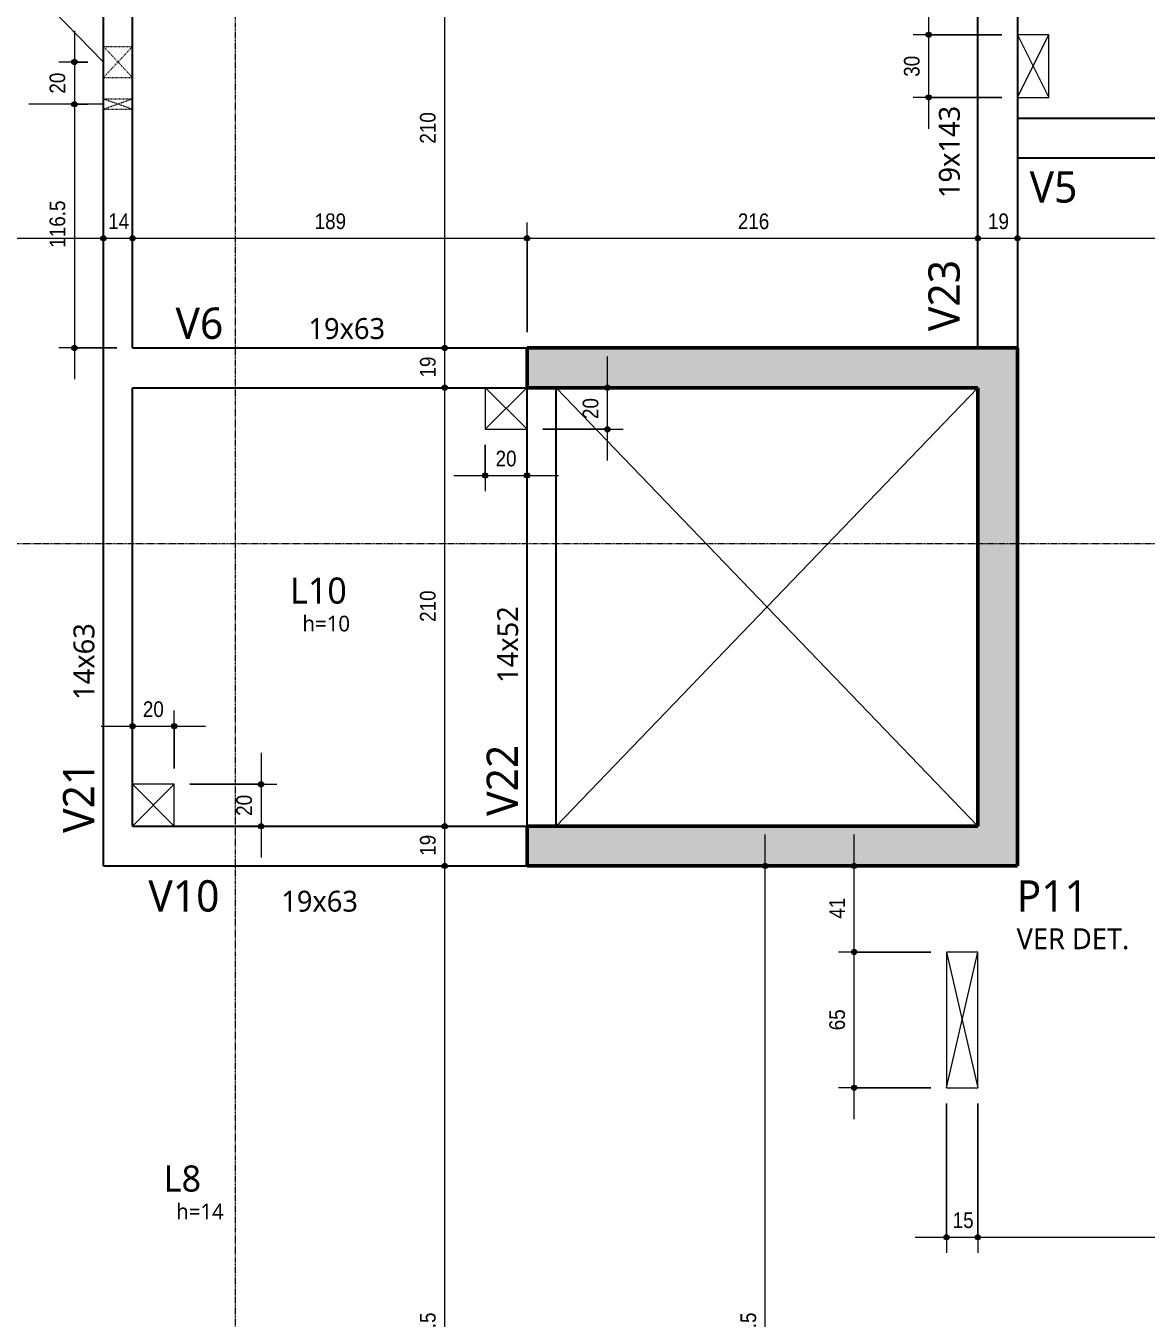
# Model space of a CAD drawing. Header units: centimetres. Extents: x -1475 to 26035, y -1239 to 84208.
# Drawn here: x 3533 to 4070, y -451 to 168 of the extents above; entities that cross this region are included whole.
import ezdxf

# ---------------------------------------------------------------- set-up
doc = ezdxf.new("R2010")
doc.units = ezdxf.units.CM
doc.linetypes.add('Centro de 6 mm', pattern=[1.32, 0.6, -0.24, 0.24, -0.24])
doc.linetypes.add('Traço', pattern=[0.635, 0.3175, -0.3175])
for name, color, linetype, lineweight in [('A-ANNO-DIMS', 7, 'Continuous', 9), ('A-ANNO-DIMS-50', 7, 'Continuous', 9), ('A-FLOR', 7, 'Continuous', 9), ('A-FLOR-IDEN', 7, 'Continuous', 9), ('A-GENM', 7, 'Continuous', 18), ('A-GENM-HDLN', 7, 'Traço', 18), ('A-GENM-IDEN', 7, 'Continuous', 9), ('G-ANNO-SYMB', 7, 'Continuous', 9), ('S-BEAM', 7, 'Continuous', 9), ('S-BEAM-IDEN', 7, 'Continuous', 9), ('S-COLS', 7, 'Continuous', 9), ('S-COLS-IDEN', 7, 'Continuous', 9)]:
    doc.layers.add(name, color=color, linetype=linetype, lineweight=lineweight)
doc.styles.add('Fira Sans', font='', dxfattribs={"width": 0.9, "height": 7.5})
doc.styles.add('Gadugi', font='gadugi.ttf', dxfattribs={"height": 15})
doc.styles.add('Gadugi_1', font='gadugi.ttf', dxfattribs={"height": 10})
doc.styles.add('Gadugi_2', font='gadugi.ttf', dxfattribs={"height": 0.2})
doc.styles.add('Gadugi_3', font='gadugi.ttf', dxfattribs={"height": 7.5})
doc.styles.add('Gadugi_4', font='gadugi.ttf', dxfattribs={"height": 12.5})
doc.styles.get('Fira Sans').set_extended_font_data('Fira Sans')
doc.dimstyles.new('PED_R80_1_5mm_ACIMA_As_ESQ__R00', dxfattribs={"dimscale": 30.48, "dimtxt": 10.229846, "dimasz": 0.328084, "dimexe": 0.246063, "dimexo": 0.246063, "dimgap": 0.049213, "dimtad": 1, "dimdec": 1, "dimrnd": 0.5, "dimdsep": 46, "dimtxsty": 'Fira Sans', "dimblk1": 'DOTSMALL', "dimblk2": 'DOTSMALL', "dimsah": 1, "dimcen": 0.09, "dimdle": 0.492126, "dimazin": 0, "dimtfac": 1, "dimtdec": 4, "dimtix": 1, "dimtmove": 0, "dimatfit": 3, "dimfxl": 1, "dimtvp": 1, "dimtolj": 1, "dimtzin": 0, "dimarcsym": 2})
doc.dimstyles.new('PED_R80_1_5mm_ACIMA_As_ESQ__R00_3', dxfattribs={"dimscale": 30.48, "dimtxt": 10.229846, "dimasz": 0.328084, "dimexe": 0.246063, "dimexo": 0.246063, "dimgap": 0.049213, "dimtad": 1, "dimdec": 1, "dimrnd": 0.5, "dimdsep": 46, "dimtxsty": 'Fira Sans', "dimblk1": 'DOTSMALL', "dimblk2": 'DOTSMALL', "dimsah": 1, "dimcen": 0.09, "dimdle": 0.492126, "dimazin": 0, "dimtfac": 1, "dimtdec": 4, "dimtix": 1, "dimtmove": 0, "dimatfit": 3, "dimfxl": 1, "dimtvp": 1, "dimtolj": 1, "dimtzin": 0, "dimarcsym": 2})

# ---------------------------------------------------------------- blocks, each defined once
blk = doc.blocks.new('PED_FURO_CIRCULAR_R04_2020 _INSTÂNCIA_ - FURO CIRC-3758312-PL200 - FORMA DO DUPLEX INFERIOR')
at = {"layer": 'A-GENM-HDLN'}
for p, q in [((7.5, -7), (-7.5, 7)), ((-7.5, -7), (7.5, 7)), ((-7.5, -7), (-7.5, 7)), ((7.5, 7), (7.5, -7))]:
    blk.add_line(p, q, dxfattribs=at)
blk = doc.blocks.new('PED_FURO_CIRCULAR_R04_2020 _INSTÂNCIA_ - FURO CIRC-3747796-PL200 - FORMA DO DUPLEX INFERIOR')
at = {"layer": 'A-GENM-HDLN'}
for p, q in [((2.5, -7), (-2.5, 7)), ((-2.5, -7), (2.5, 7)), ((-2.5, -7), (-2.5, 7)), ((2.5, 7), (2.5, -7))]:
    blk.add_line(p, q, dxfattribs=at)
blk = doc.blocks.new('PED_TAG_PILAR_R03 - PILAR VER DET_-2523782-PL200 - FORMA DO DUPLEX INFERIOR')
at = {"layer": 'S-COLS-IDEN', "insert": (0.115, -0.625), "char_height": 0.2, "width": 1.37089, "attachment_point": 1, "style": 'Gadugi_2'}
blk.add_mtext('VER DET.', dxfattribs=at)
blk = doc.blocks.new('DIMBLOCK22-PL200 - FORMA DO DUPLEX INFERIOR')
at = {"layer": 'A-ANNO-DIMS-50', "true_color": 0x000032}
h = blk.add_hatch(color=178, dxfattribs=at)
edge = h.paths.add_edge_path(flags=0)
edge.add_arc((3733.88, -234.25), 1.25, 0, 360)
h = blk.add_hatch(color=178, dxfattribs=at)
edge = h.paths.add_edge_path(flags=0)
edge.add_arc((3733.88, -685.75), 1.25, 0, 360)
at = {"layer": 'A-ANNO-DIMS-50', "color": 178, "true_color": 0x000032}
for p, q in [((3739.62, -234.25), (3726.38, -234.25)), ((3733.88, -685.75), (3733.88, -234.25)), ((3733.88, -234.25), (3739.62, -234.25)), ((3739.62, -685.75), (3726.38, -685.75)), ((3733.88, -685.75), (3739.62, -685.75))]:
    blk.add_line(p, q, dxfattribs=at)
for centre in [(3733.88, -234.25), (3733.88, -685.75)]:
    blk.add_circle(centre, 1.25, dxfattribs=at)
at = {"layer": 'A-ANNO-DIMS-50', "color": 0, "insert": (3722, -470.69), "char_height": 7.5, "width": 25.6533, "attachment_point": 1, "rotation": 90, "line_spacing_factor": 1.049215, "style": 'Fira Sans'}
blk.add_mtext('451.5', dxfattribs=at)
blk = doc.blocks.new('_DotSmall')
at = {"color": 0, "linetype": 'ByBlock', "const_width": 0.5}
blk.add_lwpolyline([(-0.0625, 0, 1), (0.0625, 0, 1)], format="xyb", close=True, dxfattribs=at)
blk = doc.blocks.new('DIMBLOCK23-PL200 - FORMA DO DUPLEX INFERIOR')
at = {"layer": 'A-ANNO-DIMS-50', "true_color": 0x000032}
h = blk.add_hatch(color=178, dxfattribs=at)
edge = h.paths.add_edge_path(flags=0)
edge.add_arc((3733.88, -215.25), 1.25, 0, 360)
h = blk.add_hatch(color=178, dxfattribs=at)
edge = h.paths.add_edge_path(flags=0)
edge.add_arc((3733.88, -234.25), 1.25, 0, 360)
at = {"layer": 'A-ANNO-DIMS-50', "color": 178, "true_color": 0x000032}
for p, q in [((3739.62, -215.25), (3726.38, -215.25)), ((3733.88, -234.25), (3733.88, -215.25)), ((3733.88, -215.25), (3739.62, -215.25)), ((3739.62, -234.25), (3726.38, -234.25)), ((3733.88, -234.25), (3739.62, -234.25))]:
    blk.add_line(p, q, dxfattribs=at)
for centre in [(3733.88, -215.25), (3733.88, -234.25)]:
    blk.add_circle(centre, 1.25, dxfattribs=at)
at = {"layer": 'A-ANNO-DIMS-50', "color": 0, "insert": (3722, -229.41), "char_height": 7.5, "width": 11.1741, "attachment_point": 1, "rotation": 90, "line_spacing_factor": 1.049215, "style": 'Fira Sans'}
blk.add_mtext('19', dxfattribs=at)
blk = doc.blocks.new('DIMBLOCK24-PL200 - FORMA DO DUPLEX INFERIOR')
at = {"layer": 'A-ANNO-DIMS-50', "true_color": 0x000032}
h = blk.add_hatch(color=178, dxfattribs=at)
edge = h.paths.add_edge_path(flags=0)
edge.add_arc((3733.88, -5.25), 1.25, 0, 360)
h = blk.add_hatch(color=178, dxfattribs=at)
edge = h.paths.add_edge_path(flags=0)
edge.add_arc((3733.88, -215.25), 1.25, 0, 360)
at = {"layer": 'A-ANNO-DIMS-50', "color": 178, "true_color": 0x000032}
for p, q in [((3739.62, -5.25), (3726.38, -5.25)), ((3733.88, -215.25), (3733.88, -5.25)), ((3733.88, -5.25), (3739.62, -5.25)), ((3739.62, -215.25), (3726.38, -215.25)), ((3733.88, -215.25), (3739.62, -215.25))]:
    blk.add_line(p, q, dxfattribs=at)
for centre in [(3733.88, -5.25), (3733.88, -215.25)]:
    blk.add_circle(centre, 1.25, dxfattribs=at)
at = {"layer": 'A-ANNO-DIMS-50', "color": 0, "insert": (3722, -117.4), "char_height": 7.5, "width": 17.1547, "attachment_point": 1, "rotation": 90, "line_spacing_factor": 1.049215, "style": 'Fira Sans'}
blk.add_mtext('210', dxfattribs=at)
blk = doc.blocks.new('DIMBLOCK25-PL200 - FORMA DO DUPLEX INFERIOR')
at = {"layer": 'A-ANNO-DIMS-50', "true_color": 0x000032}
h = blk.add_hatch(color=178, dxfattribs=at)
edge = h.paths.add_edge_path(flags=0)
edge.add_arc((3733.88, 13.75), 1.25, 0, 360)
h = blk.add_hatch(color=178, dxfattribs=at)
edge = h.paths.add_edge_path(flags=0)
edge.add_arc((3733.88, -5.25), 1.25, 0, 360)
at = {"layer": 'A-ANNO-DIMS-50', "color": 178, "true_color": 0x000032}
for p, q in [((3739.62, 13.75), (3726.38, 13.75)), ((3733.88, -5.25), (3733.88, 13.75)), ((3733.88, 13.75), (3739.62, 13.75)), ((3739.62, -5.25), (3726.38, -5.25)), ((3733.88, -5.25), (3739.62, -5.25))]:
    blk.add_line(p, q, dxfattribs=at)
for centre in [(3733.88, 13.75), (3733.88, -5.25)]:
    blk.add_circle(centre, 1.25, dxfattribs=at)
at = {"layer": 'A-ANNO-DIMS-50', "color": 0, "insert": (3722, -0.41), "char_height": 7.5, "width": 11.1741, "attachment_point": 1, "rotation": 90, "line_spacing_factor": 1.049215, "style": 'Fira Sans'}
blk.add_mtext('19', dxfattribs=at)
blk = doc.blocks.new('DIMBLOCK26-PL200 - FORMA DO DUPLEX INFERIOR')
at = {"layer": 'A-ANNO-DIMS-50', "true_color": 0x000032}
h = blk.add_hatch(color=178, dxfattribs=at)
edge = h.paths.add_edge_path(flags=0)
edge.add_arc((3733.88, 223.75), 1.25, 0, 360)
h = blk.add_hatch(color=178, dxfattribs=at)
edge = h.paths.add_edge_path(flags=0)
edge.add_arc((3733.88, 13.75), 1.25, 0, 360)
at = {"layer": 'A-ANNO-DIMS-50', "color": 178, "true_color": 0x000032}
for p, q in [((3739.62, 223.75), (3726.38, 223.75)), ((3733.88, 13.75), (3733.88, 223.75)), ((3733.88, 223.75), (3739.62, 223.75)), ((3739.62, 13.75), (3726.38, 13.75)), ((3733.88, 13.75), (3739.62, 13.75))]:
    blk.add_line(p, q, dxfattribs=at)
for centre in [(3733.88, 223.75), (3733.88, 13.75)]:
    blk.add_circle(centre, 1.25, dxfattribs=at)
at = {"layer": 'A-ANNO-DIMS-50', "color": 0, "insert": (3722, 111.6), "char_height": 7.5, "width": 17.1547, "attachment_point": 1, "rotation": 90, "line_spacing_factor": 1.049215, "style": 'Fira Sans'}
blk.add_mtext('210', dxfattribs=at)
blk = doc.blocks.new('DIMBLOCK111-PL200 - FORMA DO DUPLEX INFERIOR')
at = {"layer": 'A-ANNO-DIMS-50', "true_color": 0x000032}
h = blk.add_hatch(color=178, dxfattribs=at)
edge = h.paths.add_edge_path(flags=0)
edge.add_arc((3277.83, 66.3), 1.25, 0, 360)
h = blk.add_hatch(color=178, dxfattribs=at)
edge = h.paths.add_edge_path(flags=0)
edge.add_arc((3570.33, 66.3), 1.25, 0, 360)
at = {"layer": 'A-ANNO-DIMS-50', "color": 178, "true_color": 0x000032}
for p, q in [((3277.83, 60.56), (3277.83, 73.8)), ((3570.33, 60.56), (3570.33, 73.8)), ((3277.83, 66.3), (3570.33, 66.3)), ((3277.83, 66.3), (3277.83, 60.56)), ((3570.33, 66.3), (3570.33, 60.56))]:
    blk.add_line(p, q, dxfattribs=at)
for centre in [(3277.83, 66.3), (3570.33, 66.3)]:
    blk.add_circle(centre, 1.25, dxfattribs=at)
at = {"layer": 'A-ANNO-DIMS-50', "color": 0, "insert": (3413.19, 78.18), "char_height": 7.5, "width": 26.1255, "attachment_point": 1, "line_spacing_factor": 1.049215, "style": 'Fira Sans'}
blk.add_mtext('292.5', dxfattribs=at)
blk = doc.blocks.new('DIMBLOCK112-PL200 - FORMA DO DUPLEX INFERIOR')
at = {"layer": 'A-ANNO-DIMS-50', "true_color": 0x000032}
h = blk.add_hatch(color=178, dxfattribs=at)
edge = h.paths.add_edge_path(flags=0)
edge.add_arc((3570.33, 66.3), 1.25, 0, 360)
h = blk.add_hatch(color=178, dxfattribs=at)
edge = h.paths.add_edge_path(flags=0)
edge.add_arc((3584.33, 66.3), 1.25, 0, 360)
at = {"layer": 'A-ANNO-DIMS-50', "color": 178, "true_color": 0x000032}
for p, q in [((3570.33, 60.56), (3570.33, 73.8)), ((3584.33, 60.56), (3584.33, 73.8)), ((3570.33, 66.3), (3584.33, 66.3)), ((3570.33, 66.3), (3570.33, 60.56)), ((3584.33, 66.3), (3584.33, 60.56))]:
    blk.add_line(p, q, dxfattribs=at)
for centre in [(3570.33, 66.3), (3584.33, 66.3)]:
    blk.add_circle(centre, 1.25, dxfattribs=at)
at = {"layer": 'A-ANNO-DIMS-50', "color": 0, "insert": (3572.67, 78.18), "char_height": 7.5, "width": 11.1741, "attachment_point": 1, "line_spacing_factor": 1.049215, "style": 'Fira Sans'}
blk.add_mtext('14', dxfattribs=at)
blk = doc.blocks.new('DIMBLOCK113-PL200 - FORMA DO DUPLEX INFERIOR')
at = {"layer": 'A-ANNO-DIMS-50', "true_color": 0x000032}
h = blk.add_hatch(color=178, dxfattribs=at)
edge = h.paths.add_edge_path(flags=0)
edge.add_arc((3584.33, 66.3), 1.25, 0, 360)
h = blk.add_hatch(color=178, dxfattribs=at)
edge = h.paths.add_edge_path(flags=0)
edge.add_arc((3773.33, 66.3), 1.25, 0, 360)
at = {"layer": 'A-ANNO-DIMS-50', "color": 178, "true_color": 0x000032}
for p, q in [((3584.33, 60.56), (3584.33, 73.8)), ((3773.33, 21.25), (3773.33, 73.8)), ((3584.33, 66.3), (3773.33, 66.3)), ((3584.33, 66.3), (3584.33, 60.56)), ((3773.33, 66.3), (3773.33, 21.25))]:
    blk.add_line(p, q, dxfattribs=at)
for centre in [(3584.33, 66.3), (3773.33, 66.3)]:
    blk.add_circle(centre, 1.25, dxfattribs=at)
at = {"layer": 'A-ANNO-DIMS-50', "color": 0, "insert": (3671.55, 78.18), "char_height": 7.5, "width": 17.4694, "attachment_point": 1, "line_spacing_factor": 1.049215, "style": 'Fira Sans'}
blk.add_mtext('189', dxfattribs=at)
blk = doc.blocks.new('DIMBLOCK114-PL200 - FORMA DO DUPLEX INFERIOR')
at = {"layer": 'A-ANNO-DIMS-50', "true_color": 0x000032}
h = blk.add_hatch(color=178, dxfattribs=at)
edge = h.paths.add_edge_path(flags=0)
edge.add_arc((3773.33, 66.3), 1.25, 0, 360)
h = blk.add_hatch(color=178, dxfattribs=at)
edge = h.paths.add_edge_path(flags=0)
edge.add_arc((3989.33, 66.3), 1.25, 0, 360)
at = {"layer": 'A-ANNO-DIMS-50', "color": 178, "true_color": 0x000032}
for p, q in [((3773.33, 21.25), (3773.33, 73.8)), ((3989.33, 60.56), (3989.33, 73.8)), ((3773.33, 66.3), (3989.33, 66.3)), ((3773.33, 66.3), (3773.33, 21.25)), ((3989.33, 66.3), (3989.33, 60.56))]:
    blk.add_line(p, q, dxfattribs=at)
for centre in [(3773.33, 66.3), (3989.33, 66.3)]:
    blk.add_circle(centre, 1.25, dxfattribs=at)
at = {"layer": 'A-ANNO-DIMS-50', "color": 0, "insert": (3874.31, 78.18), "char_height": 7.5, "width": 16.8399, "attachment_point": 1, "line_spacing_factor": 1.049215, "style": 'Fira Sans'}
blk.add_mtext('216', dxfattribs=at)
blk = doc.blocks.new('DIMBLOCK115-PL200 - FORMA DO DUPLEX INFERIOR')
at = {"layer": 'A-ANNO-DIMS-50', "true_color": 0x000032}
h = blk.add_hatch(color=178, dxfattribs=at)
edge = h.paths.add_edge_path(flags=0)
edge.add_arc((3989.33, 66.3), 1.25, 0, 360)
h = blk.add_hatch(color=178, dxfattribs=at)
edge = h.paths.add_edge_path(flags=0)
edge.add_arc((4008.33, 66.3), 1.25, 0, 360)
at = {"layer": 'A-ANNO-DIMS-50', "color": 178, "true_color": 0x000032}
for p, q in [((3989.33, 60.56), (3989.33, 73.8)), ((4008.33, 60.56), (4008.33, 73.8)), ((3989.33, 66.3), (4008.33, 66.3)), ((3989.33, 66.3), (3989.33, 60.56)), ((4008.33, 66.3), (4008.33, 60.56))]:
    blk.add_line(p, q, dxfattribs=at)
for centre in [(3989.33, 66.3), (4008.33, 66.3)]:
    blk.add_circle(centre, 1.25, dxfattribs=at)
at = {"layer": 'A-ANNO-DIMS-50', "color": 0, "insert": (3994.17, 78.18), "char_height": 7.5, "width": 11.1741, "attachment_point": 1, "line_spacing_factor": 1.049215, "style": 'Fira Sans'}
blk.add_mtext('19', dxfattribs=at)
blk = doc.blocks.new('DIMBLOCK116-PL200 - FORMA DO DUPLEX INFERIOR')
at = {"layer": 'A-ANNO-DIMS-50', "true_color": 0x000032}
h = blk.add_hatch(color=178, dxfattribs=at)
edge = h.paths.add_edge_path(flags=0)
edge.add_arc((4008.33, 66.3), 1.25, 0, 360)
h = blk.add_hatch(color=178, dxfattribs=at)
edge = h.paths.add_edge_path(flags=0)
edge.add_arc((4160.33, 66.3), 1.25, 0, 360)
at = {"layer": 'A-ANNO-DIMS-50', "color": 178, "true_color": 0x000032}
for p, q in [((4008.33, 60.56), (4008.33, 73.8)), ((4160.33, 60.56), (4160.33, 73.8)), ((4008.33, 66.3), (4160.33, 66.3)), ((4008.33, 66.3), (4008.33, 60.56)), ((4160.33, 66.3), (4160.33, 60.56))]:
    blk.add_line(p, q, dxfattribs=at)
for centre in [(4008.33, 66.3), (4160.33, 66.3)]:
    blk.add_circle(centre, 1.25, dxfattribs=at)
at = {"layer": 'A-ANNO-DIMS-50', "color": 0, "insert": (4077.44, 78.18), "char_height": 7.5, "width": 16.5251, "attachment_point": 1, "line_spacing_factor": 1.049215, "style": 'Fira Sans'}
blk.add_mtext('152', dxfattribs=at)
blk = doc.blocks.new('DIMBLOCK160-PL200 - FORMA DO DUPLEX INFERIOR')
at = {"layer": 'A-ANNO-DIMS-50', "true_color": 0x000032}
h = blk.add_hatch(color=178, dxfattribs=at)
edge = h.paths.add_edge_path(flags=0)
edge.add_arc((3965.77, 163.73), 1.25, 0, 360)
h = blk.add_hatch(color=178, dxfattribs=at)
edge = h.paths.add_edge_path(flags=0)
edge.add_arc((3965.77, 133.73), 1.25, 0, 360)
at = {"layer": 'A-ANNO-DIMS-50', "color": 178, "true_color": 0x000032}
for p, q in [((4000.83, 163.73), (3958.27, 163.73)), ((3965.77, 118.73), (3965.77, 163.73)), ((3965.77, 163.73), (4000.83, 163.73)), ((4000.83, 133.73), (3958.27, 133.73)), ((3965.77, 133.73), (4000.83, 133.73))]:
    blk.add_line(p, q, dxfattribs=at)
for centre in [(3965.77, 163.73), (3965.77, 133.73)]:
    blk.add_circle(centre, 1.25, dxfattribs=at)
at = {"layer": 'A-ANNO-DIMS-50', "color": 0, "insert": (3953.88, 143.62), "char_height": 7.5, "width": 12.2758, "attachment_point": 1, "rotation": 90, "line_spacing_factor": 1.049215, "style": 'Fira Sans'}
blk.add_mtext('30', dxfattribs=at)
blk = doc.blocks.new('DIMBLOCK161-PL200 - FORMA DO DUPLEX INFERIOR')
at = {"layer": 'A-ANNO-DIMS-50', "true_color": 0x000032}
h = blk.add_hatch(color=178, dxfattribs=at)
edge = h.paths.add_edge_path(flags=0)
edge.add_arc((3965.77, 215.73), 1.25, 0, 360)
h = blk.add_hatch(color=178, dxfattribs=at)
edge = h.paths.add_edge_path(flags=0)
edge.add_arc((3965.77, 163.73), 1.25, 0, 360)
at = {"layer": 'A-ANNO-DIMS-50', "color": 178, "true_color": 0x000032}
for p, q in [((4000.83, 215.73), (3958.27, 215.73)), ((3965.77, 163.73), (3965.77, 215.73)), ((3965.77, 215.73), (4000.83, 215.73)), ((4000.83, 163.73), (3958.27, 163.73)), ((3965.77, 163.73), (4000.83, 163.73))]:
    blk.add_line(p, q, dxfattribs=at)
for centre in [(3965.77, 215.73), (3965.77, 163.73)]:
    blk.add_circle(centre, 1.25, dxfattribs=at)
at = {"layer": 'A-ANNO-DIMS-50', "color": 0, "insert": (3953.88, 184.95), "char_height": 7.5, "width": 11.4889, "attachment_point": 1, "rotation": 90, "line_spacing_factor": 1.049215, "style": 'Fira Sans'}
blk.add_mtext('52', dxfattribs=at)
blk = doc.blocks.new('DIMBLOCK197-PL200 - FORMA DO DUPLEX INFERIOR')
at = {"layer": 'A-ANNO-DIMS-50', "true_color": 0x000032}
h = blk.add_hatch(color=178, dxfattribs=at)
edge = h.paths.add_edge_path(flags=0)
edge.add_arc((3974.28, -412.03), 1.25, 0, 360)
h = blk.add_hatch(color=178, dxfattribs=at)
edge = h.paths.add_edge_path(flags=0)
edge.add_arc((3989.28, -412.03), 1.25, 0, 360)
at = {"layer": 'A-ANNO-DIMS-50', "color": 178, "true_color": 0x000032}
for p, q in [((3974.28, -347.98), (3974.28, -419.53)), ((3974.28, -412.03), (3974.28, -347.98)), ((3989.28, -347.98), (3989.28, -419.53)), ((3989.28, -412.03), (3989.28, -347.98)), ((3959.28, -412.03), (3989.28, -412.03))]:
    blk.add_line(p, q, dxfattribs=at)
for centre in [(3974.28, -412.03), (3989.28, -412.03)]:
    blk.add_circle(centre, 1.25, dxfattribs=at)
at = {"layer": 'A-ANNO-DIMS-50', "color": 0, "insert": (3977.25, -400.15), "char_height": 7.5, "width": 10.8594, "attachment_point": 1, "line_spacing_factor": 1.049215, "style": 'Fira Sans'}
blk.add_mtext('15', dxfattribs=at)
blk = doc.blocks.new('DIMBLOCK198-PL200 - FORMA DO DUPLEX INFERIOR')
at = {"layer": 'A-ANNO-DIMS-50', "true_color": 0x000032}
h = blk.add_hatch(color=178, dxfattribs=at)
edge = h.paths.add_edge_path(flags=0)
edge.add_arc((3989.28, -412.03), 1.25, 0, 360)
h = blk.add_hatch(color=178, dxfattribs=at)
edge = h.paths.add_edge_path(flags=0)
edge.add_arc((4202.89, -412.03), 1.25, 0, 360)
at = {"layer": 'A-ANNO-DIMS-50', "color": 178, "true_color": 0x000032}
for p, q in [((3989.28, -347.98), (3989.28, -419.53)), ((3989.28, -412.03), (3989.28, -347.98)), ((4202.89, -377.75), (4202.89, -419.53)), ((4202.89, -412.03), (4202.89, -377.75)), ((3989.28, -412.03), (4202.89, -412.03))]:
    blk.add_line(p, q, dxfattribs=at)
for centre in [(3989.28, -412.03), (4202.89, -412.03)]:
    blk.add_circle(centre, 1.25, dxfattribs=at)
at = {"layer": 'A-ANNO-DIMS-50', "color": 0, "insert": (4085.59, -400.15), "char_height": 7.5, "width": 25.1812, "attachment_point": 1, "line_spacing_factor": 1.049215, "style": 'Fira Sans'}
blk.add_mtext('213.5', dxfattribs=at)
blk = doc.blocks.new('DIMBLOCK206-PL200 - FORMA DO DUPLEX INFERIOR')
at = {"layer": 'A-ANNO-DIMS-50', "true_color": 0x000032}
h = blk.add_hatch(color=178, dxfattribs=at)
edge = h.paths.add_edge_path(flags=0)
edge.add_arc((3930.01, -275.48), 1.25, 0, 360)
h = blk.add_hatch(color=178, dxfattribs=at)
edge = h.paths.add_edge_path(flags=0)
edge.add_arc((3930.01, -340.48), 1.25, 0, 360)
at = {"layer": 'A-ANNO-DIMS-50', "color": 178, "true_color": 0x000032}
for p, q in [((3966.78, -275.48), (3922.51, -275.48)), ((3930.01, -355.48), (3930.01, -275.48)), ((3930.01, -275.48), (3966.78, -275.48)), ((3966.78, -340.48), (3922.51, -340.48)), ((3930.01, -340.48), (3966.78, -340.48))]:
    blk.add_line(p, q, dxfattribs=at)
for centre in [(3930.01, -275.48), (3930.01, -340.48)]:
    blk.add_circle(centre, 1.25, dxfattribs=at)
at = {"layer": 'A-ANNO-DIMS-50', "color": 0, "insert": (3918.13, -312.96), "char_height": 7.5, "width": 11.9611, "attachment_point": 1, "rotation": 90, "line_spacing_factor": 1.049215, "style": 'Fira Sans'}
blk.add_mtext('65', dxfattribs=at)
blk = doc.blocks.new('DIMBLOCK207-PL200 - FORMA DO DUPLEX INFERIOR')
at = {"layer": 'A-ANNO-DIMS-50', "true_color": 0x000032}
h = blk.add_hatch(color=178, dxfattribs=at)
edge = h.paths.add_edge_path(flags=0)
edge.add_arc((3930.01, -234.25), 1.25, 0, 360)
h = blk.add_hatch(color=178, dxfattribs=at)
edge = h.paths.add_edge_path(flags=0)
edge.add_arc((3930.01, -275.48), 1.25, 0, 360)
at = {"layer": 'A-ANNO-DIMS-50', "color": 178, "true_color": 0x000032}
for p, q in [((3930.01, -275.48), (3930.01, -219.25)), ((3935.75, -234.25), (3922.51, -234.25)), ((3930.01, -234.25), (3935.75, -234.25)), ((3966.78, -275.48), (3922.51, -275.48)), ((3930.01, -275.48), (3966.78, -275.48))]:
    blk.add_line(p, q, dxfattribs=at)
for centre in [(3930.01, -234.25), (3930.01, -275.48)]:
    blk.add_circle(centre, 1.25, dxfattribs=at)
at = {"layer": 'A-ANNO-DIMS-50', "color": 0, "insert": (3918.13, -259.52), "char_height": 7.5, "width": 11.1741, "attachment_point": 1, "rotation": 90, "line_spacing_factor": 1.049215, "style": 'Fira Sans'}
blk.add_mtext('41', dxfattribs=at)
blk = doc.blocks.new('DIMBLOCK212-PL200 - FORMA DO DUPLEX INFERIOR')
at = {"layer": 'A-ANNO-DIMS-50', "true_color": 0x000032}
h = blk.add_hatch(color=178, dxfattribs=at)
edge = h.paths.add_edge_path(flags=0)
edge.add_arc((3753.28, -47.31), 1.25, 0, 360)
h = blk.add_hatch(color=178, dxfattribs=at)
edge = h.paths.add_edge_path(flags=0)
edge.add_arc((3773.33, -47.31), 1.25, 0, 360)
at = {"layer": 'A-ANNO-DIMS-50', "color": 178, "true_color": 0x000032}
for p, q in [((3753.28, -32.7), (3753.28, -54.81)), ((3753.28, -47.31), (3753.28, -32.7)), ((3773.33, -53.04), (3773.33, -39.81)), ((3738.28, -47.31), (3788.33, -47.31)), ((3773.33, -47.31), (3773.33, -53.04))]:
    blk.add_line(p, q, dxfattribs=at)
for centre in [(3753.28, -47.31), (3773.33, -47.31)]:
    blk.add_circle(centre, 1.25, dxfattribs=at)
at = {"layer": 'A-ANNO-DIMS-50', "color": 0, "insert": (3758.25, -35.43), "char_height": 7.5, "width": 12.1184, "attachment_point": 1, "line_spacing_factor": 1.049215, "style": 'Fira Sans'}
blk.add_mtext('20', dxfattribs=at)
blk = doc.blocks.new('DIMBLOCK213-PL200 - FORMA DO DUPLEX INFERIOR')
at = {"layer": 'A-ANNO-DIMS-50', "true_color": 0x000032}
h = blk.add_hatch(color=178, dxfattribs=at)
edge = h.paths.add_edge_path(flags=0)
edge.add_arc((3811.85, -5.25), 1.25, 0, 360)
h = blk.add_hatch(color=178, dxfattribs=at)
edge = h.paths.add_edge_path(flags=0)
edge.add_arc((3811.85, -25.2), 1.25, 0, 360)
at = {"layer": 'A-ANNO-DIMS-50', "color": 178, "true_color": 0x000032}
for p, q in [((3811.85, -40.2), (3811.85, 9.75)), ((3817.58, -5.25), (3804.35, -5.25)), ((3811.85, -5.25), (3817.58, -5.25)), ((3780.83, -25.2), (3819.35, -25.2)), ((3811.85, -25.2), (3780.83, -25.2))]:
    blk.add_line(p, q, dxfattribs=at)
for centre in [(3811.85, -5.25), (3811.85, -25.2)]:
    blk.add_circle(centre, 1.25, dxfattribs=at)
at = {"layer": 'A-ANNO-DIMS-50', "color": 0, "insert": (3799.96, -20.27), "char_height": 7.5, "width": 12.1184, "attachment_point": 1, "rotation": 90, "line_spacing_factor": 1.049215, "style": 'Fira Sans'}
blk.add_mtext('20', dxfattribs=at)
blk = doc.blocks.new('DIMBLOCK214-PL200 - FORMA DO DUPLEX INFERIOR')
at = {"layer": 'A-ANNO-DIMS-50', "true_color": 0x000032}
h = blk.add_hatch(color=178, dxfattribs=at)
edge = h.paths.add_edge_path(flags=0)
edge.add_arc((3584.33, -167.34), 1.25, 0, 360)
h = blk.add_hatch(color=178, dxfattribs=at)
edge = h.paths.add_edge_path(flags=0)
edge.add_arc((3604.29, -167.34), 1.25, 0, 360)
at = {"layer": 'A-ANNO-DIMS-50', "color": 178, "true_color": 0x000032}
for p, q in [((3584.33, -173.07), (3584.33, -159.84)), ((3604.29, -187.68), (3604.29, -159.84)), ((3569.33, -167.34), (3619.29, -167.34)), ((3584.33, -167.34), (3584.33, -173.07)), ((3604.29, -167.34), (3604.29, -187.68))]:
    blk.add_line(p, q, dxfattribs=at)
for centre in [(3584.33, -167.34), (3604.29, -167.34)]:
    blk.add_circle(centre, 1.25, dxfattribs=at)
at = {"layer": 'A-ANNO-DIMS-50', "color": 0, "insert": (3589.26, -155.45), "char_height": 7.5, "width": 12.1184, "attachment_point": 1, "line_spacing_factor": 1.049215, "style": 'Fira Sans'}
blk.add_mtext('20', dxfattribs=at)
blk = doc.blocks.new('DIMBLOCK215-PL200 - FORMA DO DUPLEX INFERIOR')
at = {"layer": 'A-ANNO-DIMS-50', "true_color": 0x000032}
h = blk.add_hatch(color=178, dxfattribs=at)
edge = h.paths.add_edge_path(flags=0)
edge.add_arc((3645.88, -195.18), 1.25, 0, 360)
h = blk.add_hatch(color=178, dxfattribs=at)
edge = h.paths.add_edge_path(flags=0)
edge.add_arc((3645.88, -215.25), 1.25, 0, 360)
at = {"layer": 'A-ANNO-DIMS-50', "color": 178, "true_color": 0x000032}
for p, q in [((3645.88, -180.18), (3645.88, -230.25)), ((3611.79, -195.18), (3653.38, -195.18)), ((3645.88, -195.18), (3611.79, -195.18)), ((3640.15, -215.25), (3653.38, -215.25)), ((3645.88, -215.25), (3640.15, -215.25))]:
    blk.add_line(p, q, dxfattribs=at)
for centre in [(3645.88, -195.18), (3645.88, -215.25)]:
    blk.add_circle(centre, 1.25, dxfattribs=at)
at = {"layer": 'A-ANNO-DIMS-50', "color": 0, "insert": (3634, -210.26), "char_height": 7.5, "width": 12.1184, "attachment_point": 1, "rotation": 90, "line_spacing_factor": 1.049215, "style": 'Fira Sans'}
blk.add_mtext('20', dxfattribs=at)
blk = doc.blocks.new('DIMBLOCK216-PL200 - FORMA DO DUPLEX INFERIOR')
at = {"layer": 'A-ANNO-DIMS-50', "true_color": 0x000032}
h = blk.add_hatch(color=178, dxfattribs=at)
edge = h.paths.add_edge_path(flags=0)
edge.add_arc((3556.43, 150.68), 1.25, 0, 360)
h = blk.add_hatch(color=178, dxfattribs=at)
edge = h.paths.add_edge_path(flags=0)
edge.add_arc((3556.43, 130.49), 1.25, 0, 360)
at = {"layer": 'A-ANNO-DIMS-50', "color": 178, "true_color": 0x000032}
for p, q in [((3556.43, 165.68), (3556.43, 130.49)), ((3562.83, 150.68), (3548.93, 150.68)), ((3556.43, 150.68), (3562.83, 150.68)), ((3562.83, 130.49), (3548.93, 130.49)), ((3556.43, 130.49), (3562.83, 130.49))]:
    blk.add_line(p, q, dxfattribs=at)
for centre in [(3556.43, 150.68), (3556.43, 130.49)]:
    blk.add_circle(centre, 1.25, dxfattribs=at)
at = {"layer": 'A-ANNO-DIMS-50', "color": 0, "insert": (3544.55, 135.54), "char_height": 7.5, "width": 12.1184, "attachment_point": 1, "rotation": 90, "line_spacing_factor": 1.049215, "style": 'Fira Sans'}
blk.add_mtext('20', dxfattribs=at)
blk = doc.blocks.new('DIMBLOCK217-PL200 - FORMA DO DUPLEX INFERIOR')
at = {"layer": 'A-ANNO-DIMS-50', "true_color": 0x000032}
h = blk.add_hatch(color=178, dxfattribs=at)
edge = h.paths.add_edge_path(flags=0)
edge.add_arc((3556.43, 130.49), 1.25, 0, 360)
h = blk.add_hatch(color=178, dxfattribs=at)
edge = h.paths.add_edge_path(flags=0)
edge.add_arc((3556.43, 13.75), 1.25, 0, 360)
at = {"layer": 'A-ANNO-DIMS-50', "color": 178, "true_color": 0x000032}
for p, q in [((3562.83, 130.49), (3548.93, 130.49)), ((3556.43, 130.49), (3556.43, -1.25)), ((3556.43, 130.49), (3562.83, 130.49)), ((3576.83, 13.75), (3548.93, 13.75)), ((3556.43, 13.75), (3576.83, 13.75))]:
    blk.add_line(p, q, dxfattribs=at)
for centre in [(3556.43, 130.49), (3556.43, 13.75)]:
    blk.add_circle(centre, 1.25, dxfattribs=at)
at = {"layer": 'A-ANNO-DIMS-50', "color": 0, "insert": (3544.55, 61.76), "char_height": 7.5, "width": 24.8664, "attachment_point": 1, "rotation": 90, "line_spacing_factor": 1.049215, "style": 'Fira Sans'}
blk.add_mtext('116.5', dxfattribs=at)
blk = doc.blocks.new('DIMBLOCK288-PL200 - FORMA DO DUPLEX INFERIOR')
at = {"layer": 'A-ANNO-DIMS-50', "true_color": 0x000032}
h = blk.add_hatch(color=178, dxfattribs=at)
edge = h.paths.add_edge_path(flags=0)
edge.add_arc((3887.46, -234.25), 1.25, 0, 360)
h = blk.add_hatch(color=178, dxfattribs=at)
edge = h.paths.add_edge_path(flags=0)
edge.add_arc((3887.46, -685.75), 1.25, 0, 360)
at = {"layer": 'A-ANNO-DIMS-50', "color": 178, "true_color": 0x000032}
for p, q in [((3887.46, -685.75), (3887.46, -219.25)), ((3893.19, -234.25), (3879.96, -234.25)), ((3887.46, -234.25), (3893.19, -234.25)), ((3893.19, -685.75), (3879.96, -685.75)), ((3887.46, -685.75), (3893.19, -685.75))]:
    blk.add_line(p, q, dxfattribs=at)
for centre in [(3887.46, -234.25), (3887.46, -685.75)]:
    blk.add_circle(centre, 1.25, dxfattribs=at)
at = {"layer": 'A-ANNO-DIMS-50', "color": 0, "insert": (3875.57, -470.69), "char_height": 7.5, "width": 25.6533, "attachment_point": 1, "rotation": 90, "line_spacing_factor": 1.049215, "style": 'Fira Sans'}
blk.add_mtext('451.5', dxfattribs=at)

msp = doc.modelspace()

# ---------------------------------------------------------------- hatches: boundary and pattern name
at = {"layer": 'S-COLS', "true_color": 0x808080}
msp.add_hatch(color=8, dxfattribs=at).paths.add_polyline_path([(3773.33, -234.25), (4008.33, -234.25), (4008.33, 13.75), (3773.33, 13.75), (3773.33, -5.25), (3989.33, -5.25), (3989.33, -215.25), (3773.33, -215.25)], flags=0)

# ---------------------------------------------------------------- linework, layer by layer
at = {"linetype": 'Traço', "lineweight": 18}
for p, q in [((4008.31, 163.73), (4008.33, 163.7)), ((4008.31, 133.73), (4008.33, 133.77)), ((3753.28, -5.18), (3753.35, -5.25)), ((3773.26, -5.25), (3773.33, -5.18))]:
    msp.add_line(p, q, dxfattribs=at)
at = {"lineweight": 18}
for p, q in [((4008.33, 133.79), (4023.3, 163.72)), ((4008.33, 163.68), (4023.3, 133.74)), ((3753.28, -25.2), (3773.26, -5.25)), ((3753.35, -5.25), (3773.33, -25.2)), ((3989.33, -5.25), (3787.33, -215.25)), ((3787.33, -5.25), (3989.33, -215.25)), ((3584.33, -215.25), (3604.29, -195.18)), ((3584.33, -195.18), (3604.29, -215.25)), ((3974.28, -340.46), (3989.27, -275.5)), ((3974.28, -275.5), (3989.27, -340.46))]:
    msp.add_line(p, q, dxfattribs=at)
at = {"layer": 'A-FLOR', "lineweight": 18}
for p, q in [((4023.31, 163.73), (4008.33, 163.73)), ((4023.31, 133.73), (4023.31, 163.73)), ((4008.33, 133.73), (4023.31, 133.73)), ((3753.28, -5.25), (3753.28, -25.2)), ((3753.28, -25.2), (3773.33, -25.2)), ((3604.29, -195.18), (3584.33, -195.18)), ((3604.29, -215.25), (3604.29, -195.18)), ((3989.28, -275.48), (3974.28, -275.48)), ((3974.28, -275.48), (3974.28, -340.48)), ((3989.28, -340.48), (3989.28, -275.48)), ((3974.28, -340.48), (3989.28, -340.48))]:
    msp.add_line(p, q, dxfattribs=at)
at = {"layer": 'A-GENM-IDEN'}
for p, q in [((3570.33, 150.68), (3534.66, 187.27)), ((3570.33, 130.49), (3534.66, 130.49))]:
    msp.add_line(p, q, dxfattribs=at)
at = {"layer": 'G-ANNO-SYMB', "linetype": 'Centro de 6 mm'}
for p, q in [((3633.6, -1149.99), (3633.6, 442.77)), ((2514.17, -79.8), (6018.19, -79.8))]:
    msp.add_line(p, q, dxfattribs=at)
at = {"layer": 'S-BEAM', "lineweight": 25}
for p, q in [((3570.33, -215.25), (3570.33, 390.25)), ((3584.33, 13.75), (3584.33, 390.25)), ((3989.33, 13.75), (3989.33, 326.75)), ((4008.33, 326.75), (4008.33, 13.75)), ((4008.33, 123.75), (4160.33, 123.75)), ((4008.33, 104.75), (4160.33, 104.75)), ((3584.33, 13.75), (3773.33, 13.75)), ((4008.33, 13.75), (3989.33, 13.75)), ((3584.33, -5.25), (3773.33, -5.25)), ((3584.33, -215.25), (3584.33, -5.25)), ((3773.33, -215.25), (3773.33, -5.25)), ((3787.33, -215.25), (3787.33, -5.25)), ((3570.33, -234.25), (3570.33, -215.25)), ((3584.33, -215.25), (3773.33, -215.25)), ((3570.33, -234.25), (3773.33, -234.25))]:
    msp.add_line(p, q, dxfattribs=at)
at = {"layer": 'S-COLS', "lineweight": 50}
for p, q in [((3773.33, -5.25), (3773.33, 13.75)), ((3773.33, 13.75), (4008.33, 13.75)), ((4008.33, 13.75), (4008.33, -234.25)), ((3989.33, -5.25), (3773.33, -5.25)), ((3989.33, -215.25), (3989.33, -5.25)), ((3773.33, -234.25), (3773.33, -215.25)), ((3773.33, -215.25), (3989.33, -215.25)), ((4008.33, -234.25), (3773.33, -234.25))]:
    msp.add_line(p, q, dxfattribs=at)

# ---------------------------------------------------------------- block references
at = {"layer": 'A-GENM', "linetype": 'Traço', "rotation": 89.99999999999953}
for name, p in [('PED_FURO_CIRCULAR_R04_2020 _INSTÂNCIA_ - FURO CIRC-3758312-PL200 - FORMA DO DUPLEX INFERIOR', (3577.33, 150.68)), ('PED_FURO_CIRCULAR_R04_2020 _INSTÂNCIA_ - FURO CIRC-3747796-PL200 - FORMA DO DUPLEX INFERIOR', (3577.33, 130.49))]:
    msp.add_blockref(name, p, dxfattribs=at)
at = {"layer": 'S-COLS-IDEN', "xscale": 49.99999999999998, "yscale": 49.99999999999998, "zscale": 49.99999999999998}
msp.add_blockref('PED_TAG_PILAR_R03 - PILAR VER DET_-2523782-PL200 - FORMA DO DUPLEX INFERIOR', (4002.11, -232.87), dxfattribs=at)

# ---------------------------------------------------------------- texts
at = {"layer": 'A-FLOR-IDEN', "attachment_point": 1}
for s, insert, char_height, width, style in [('L10', (3659.81, -96.16), 12.5, 33.27, 'Gadugi_4'), ('h=10', (3665.7, -114.45), 7.5, 29.6624, 'Gadugi_3'), ('L8', (3599.29, -377.69), 12.5, 21.6456, 'Gadugi_4'), ('h=14', (3605.18, -395.97), 7.5, 29.6624, 'Gadugi_3')]:
    msp.add_mtext(s, dxfattribs=dict(at, insert=insert, char_height=char_height, width=width, style=style))
at = {"layer": 'S-BEAM-IDEN', "attachment_point": 1, "rotation": 90}
for s, insert, char_height, width, style in [('19x143', (3970.63, 85.53), 10, 54.1139, 'Gadugi_1'), ('V23', (3965.6, 21.83), 15, 44.0928, 'Gadugi'), ('14x52', (3759.01, -146.61), 10, 44.8945, 'Gadugi_1'), ('14x63', (3556.01, -154.75), 10, 44.8945, 'Gadugi_1'), ('V22', (3753.98, -210.31), 15, 44.0928, 'Gadugi'), ('V21', (3550.98, -218.45), 15, 44.0928, 'Gadugi')]:
    msp.add_mtext(s, dxfattribs=dict(at, insert=insert, char_height=char_height, width=width, style=style))
at = {"layer": 'S-BEAM-IDEN', "attachment_point": 1}
for s, insert, char_height, width, style in [('V5', (4014.08, 98.37), 15, 30.0633, 'Gadugi'), ('V6', (3604.89, 33.1), 15, 30.0633, 'Gadugi'), ('19x63', (3668.6, 28.07), 10, 44.8945, 'Gadugi_1'), ('V10', (3591.88, -241.11), 15, 44.0928, 'Gadugi'), ('19x63', (3655.58, -246.14), 10, 44.8945, 'Gadugi_1')]:
    msp.add_mtext(s, dxfattribs=dict(at, insert=insert, char_height=char_height, width=width, style=style))
at = {"layer": 'S-COLS-IDEN', "insert": (4007.85, -241.11), "char_height": 15, "width": 42.4894, "attachment_point": 1, "style": 'Gadugi'}
msp.add_mtext('P11', dxfattribs=at)

# ---------------------------------------------------------------- dimensions: what is measured, and where the dimension line sits
at = {"layer": 'A-ANNO-DIMS', "color": 178, "true_color": 0x000032}
for base, p1, p2, dimstyle, override, picture, middle in [((3733.88, 223.75), (3732.12, 13.75), (3732.12, 223.75), 'PED_R80_1_5mm_ACIMA_As_ESQ__R00', {"dimpost": '<>', "dimfxl": 210}, 'DIMBLOCK26-PL200 - FORMA DO DUPLEX INFERIOR', (3728.57, 118.75)), ((3965.77, 215.73), (4008.33, 163.73), (4008.33, 215.73), 'PED_R80_1_5mm_ACIMA_As_ESQ__R00', {"dimpost": '<>', "dimfxl": 51.998727}, 'DIMBLOCK161-PL200 - FORMA DO DUPLEX INFERIOR', (3960.45, 189.73)), ((3556.43, 130.49), (3570.33, 150.68), (3570.33, 130.49), 'PED_R80_1_5mm_ACIMA_As_ESQ__R00', {"dimpost": '<>', "dimfxl": 20.187955}, 'DIMBLOCK216-PL200 - FORMA DO DUPLEX INFERIOR', (3551.12, 140.58)), ((3965.77, 163.73), (4008.33, 133.73), (4008.33, 163.73), 'PED_R80_1_5mm_ACIMA_As_ESQ__R00', {"dimpost": '<>', "dimfxl": 30}, 'DIMBLOCK160-PL200 - FORMA DO DUPLEX INFERIOR', (3960.45, 148.73)), ((3556.43, 13.75), (3570.33, 130.49), (3584.33, 13.75), 'PED_R80_1_5mm_ACIMA_As_ESQ__R00', {"dimpost": '<>', "dimfxl": 117.577306}, 'DIMBLOCK217-PL200 - FORMA DO DUPLEX INFERIOR', (3551.12, 72.12)), ((3733.88, 13.75), (3732.12, -5.25), (3732.12, 13.75), 'PED_R80_1_5mm_ACIMA_As_ESQ__R00', {"dimpost": '<>', "dimfxl": 19}, 'DIMBLOCK25-PL200 - FORMA DO DUPLEX INFERIOR', (3728.51, 4.25)), ((3811.847, -5.25), (3773.33, -25.1967), (3810.0792, -5.25), 'PED_R80_1_5mm_ACIMA_As_ESQ__R00', {"dimpost": '<>', "dimfxl": 41.813571}, 'DIMBLOCK213-PL200 - FORMA DO DUPLEX INFERIOR', (3806.5317, -15.2233)), ((3733.88, -5.25), (3732.12, -215.25), (3732.12, -5.25), 'PED_R80_1_5mm_ACIMA_As_ESQ__R00', {"dimpost": '<>', "dimfxl": 210}, 'DIMBLOCK24-PL200 - FORMA DO DUPLEX INFERIOR', (3728.57, -110.25)), ((3645.88, -215.25), (3604.29, -195.18), (3647.65, -215.25), 'PED_R80_1_5mm_ACIMA_As_ESQ__R00', {"dimpost": '<>', "dimfxl": 47.782755}, 'DIMBLOCK215-PL200 - FORMA DO DUPLEX INFERIOR', (3640.57, -205.21)), ((3733.88, -215.25), (3732.12, -234.25), (3732.12, -215.25), 'PED_R80_1_5mm_ACIMA_As_ESQ__R00', {"dimpost": '<>', "dimfxl": 19}, 'DIMBLOCK23-PL200 - FORMA DO DUPLEX INFERIOR', (3728.51, -224.75)), ((3887.46, -234.25), (3885.69, -685.75), (3885.69, -234.25), 'PED_R80_1_5mm_ACIMA_As_ESQ__R00_3', {"dimpost": '<>', "dimfxl": 451.5}, 'DIMBLOCK288-PL200 - FORMA DO DUPLEX INFERIOR', (3882.14, -460)), ((3930.01, -234.25), (3974.28, -275.48), (3928.25, -234.25), 'PED_R80_1_5mm_ACIMA_As_ESQ__R00', {"dimpost": '<>', "dimfxl": 61.797349}, 'DIMBLOCK207-PL200 - FORMA DO DUPLEX INFERIOR', (3924.76, -254.87)), ((3733.88, -234.25), (3732.12, -685.75), (3732.12, -234.25), 'PED_R80_1_5mm_ACIMA_As_ESQ__R00', {"dimpost": '<>', "dimfxl": 451.5}, 'DIMBLOCK22-PL200 - FORMA DO DUPLEX INFERIOR', (3728.57, -460)), ((3930.01, -275.48), (3974.28, -340.48), (3974.28, -275.48), 'PED_R80_1_5mm_ACIMA_As_ESQ__R00', {"dimpost": '<>', "dimfxl": 65.000082}, 'DIMBLOCK206-PL200 - FORMA DO DUPLEX INFERIOR', (3924.7, -307.98))]:
    dim = msp.add_linear_dim(base=base, p1=p1, p2=p2, angle=90, dimstyle=dimstyle, override=override, dxfattribs=at)
    dim.commit()
    dim.dimension.update_dxf_attribs({"geometry": picture, "text_midpoint": middle})
for base, p1, p2, override, picture, middle in [((3570.33, 66.3), (3277.83, 68.06), (3570.33, 68.06), {"dimpost": '<>', "dimfxl": 292.500022}, 'DIMBLOCK111-PL200 - FORMA DO DUPLEX INFERIOR', (3424.08, 71.67)), ((3584.33, 66.3), (3570.33, 68.06), (3584.33, 68.06), {"dimpost": '<>', "dimfxl": 14}, 'DIMBLOCK112-PL200 - FORMA DO DUPLEX INFERIOR', (3577.33, 71.55)), ((3773.33, 66.3), (3584.33, 68.06), (3773.33, 13.75), {"dimpost": '<>', "dimfxl": 196.649329}, 'DIMBLOCK113-PL200 - FORMA DO DUPLEX INFERIOR', (3678.83, 71.67)), ((3989.33, 66.3), (3773.33, 13.75), (3989.33, 68.06), {"dimpost": '<>', "dimfxl": 222.723949}, 'DIMBLOCK114-PL200 - FORMA DO DUPLEX INFERIOR', (3881.33, 71.61)), ((4008.33, 66.3), (3989.33, 68.06), (4008.33, 68.06), {"dimpost": '<>', "dimfxl": 19}, 'DIMBLOCK115-PL200 - FORMA DO DUPLEX INFERIOR', (3998.83, 71.67)), ((4160.33, 66.3), (4008.33, 68.06), (4160.33, 68.06), {"dimpost": '<>', "dimfxl": 152.000003}, 'DIMBLOCK116-PL200 - FORMA DO DUPLEX INFERIOR', (4084.33, 71.61)), ((3773.33, -47.3109), (3753.2785, -25.1967), (3773.33, -45.5431), {"dimpost": '<>', "dimfxl": 28.566499}, 'DIMBLOCK212-PL200 - FORMA DO DUPLEX INFERIOR', (3763.3043, -41.9956)), ((3604.29, -167.34), (3584.33, -165.57), (3604.29, -195.18), {"dimpost": '<>', "dimfxl": 35.705592}, 'DIMBLOCK214-PL200 - FORMA DO DUPLEX INFERIOR', (3594.31, -162.02)), ((3989.28, -412.03), (3974.28, -340.48), (3989.28, -340.48), {"dimpost": '<>', "dimfxl": 15.000019}, 'DIMBLOCK197-PL200 - FORMA DO DUPLEX INFERIOR', (3981.78, -406.72)), ((4202.89, -412.03), (3989.28, -340.48), (4202.89, -370.25), {"dimpost": '<>', "dimfxl": 215.670901}, 'DIMBLOCK198-PL200 - FORMA DO DUPLEX INFERIOR', (4096.08, -406.72))]:
    dim = msp.add_linear_dim(base=base, p1=p1, p2=p2, dimstyle='PED_R80_1_5mm_ACIMA_As_ESQ__R00', override=override, dxfattribs=at)
    dim.commit()
    dim.dimension.update_dxf_attribs({"geometry": picture, "text_midpoint": middle})

doc.saveas('drawing.dxf')
